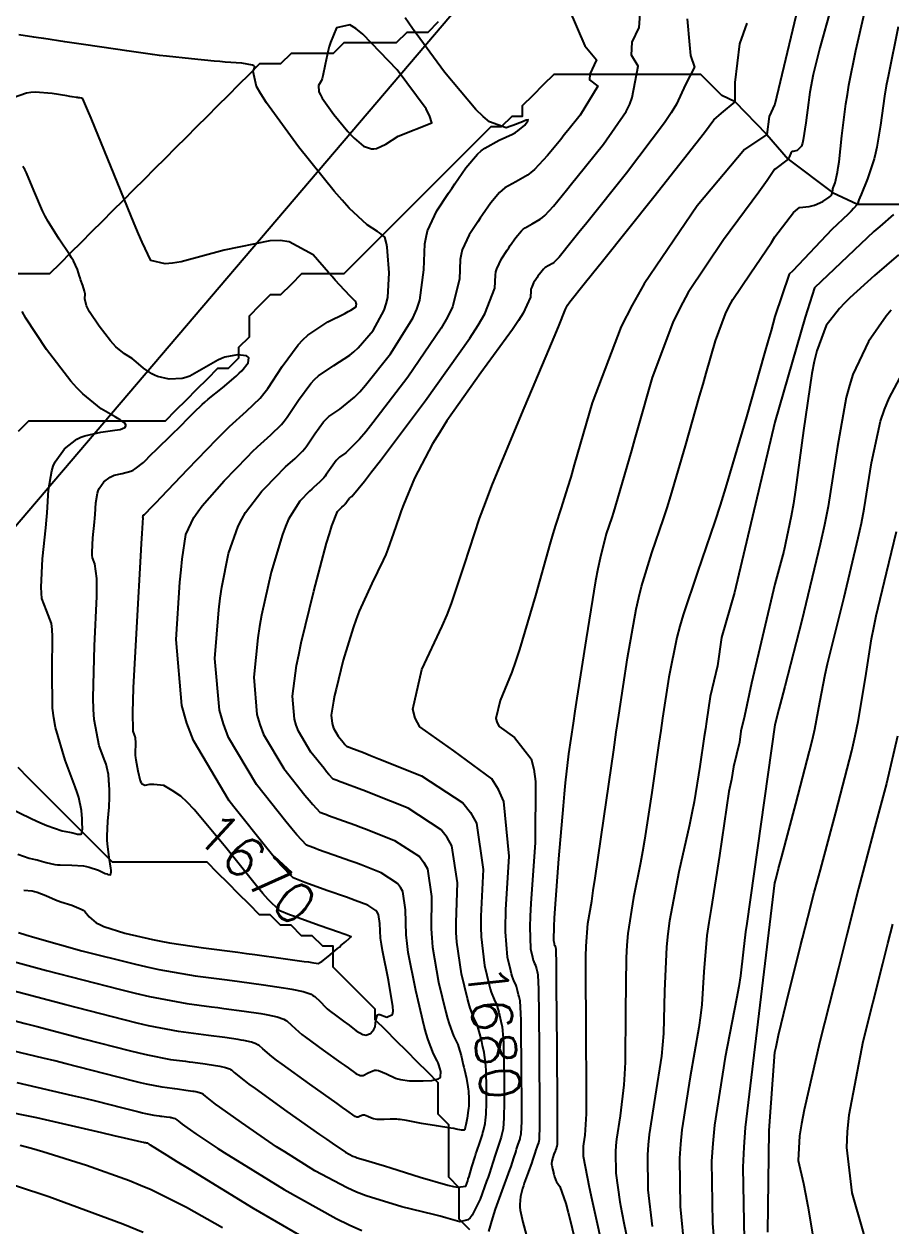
# Model space of a CAD drawing. Header units: metres. Extents: x 837475 to 838479, y 1189012 to 1191015.
# Drawn here: x 837928.5 to 838011, y 1190212.4 to 1190326.8 of the extents above; entities that cross this region are included whole.
import ezdxf

# ---------------------------------------------------------------- set-up
doc = ezdxf.new("R2010")
doc.units = ezdxf.units.M
doc.header["$LTSCALE"] = 0.3
for name, color, linetype in [('CORREDORVIA', 70, 'Continuous'), ('COTAS 10', 1, 'Continuous'), ('COTAS INT', 252, 'Continuous'), ('DRENAJE', 5, 'Continuous')]:
    doc.layers.add(name, color=color, linetype=linetype)
doc.styles.get("Standard").update_dxf_attribs({"font": 'simplex.shx'})

msp = doc.modelspace()

# ---------------------------------------------------------------- linework, layer by layer
at = {"layer": 'CORREDORVIA'}
msp.add_lwpolyline([(837910.67578, 1191000.96488), (838157.033, 1190996.193), (838237.174, 1190821.339), (838237.001, 1190602.875), (838240.0305, 1190437.1985), (838223.5365, 1190366.2715), (838212.196, 1190288.9195), (838227.642, 1189916.876), (838080.482, 1189451.8445), (837860.4834, 1189307.12351), (837593.19071, 1189234.39948), (837744.4868, 1189686.6093), (837750.277, 1189933.973), (837710.4905, 1190057.959), (837731.595, 1190134.414), (837885.383, 1190229.429), (837983.18356, 1190344.11971), (837817.55386, 1190502.18733), (837798.03286, 1190660.16958), (837963.57418, 1190795.98182)], close=True, dxfattribs=at)
at = {"layer": 'COTAS 10'}
for points in [[(837991.647, 1190327.332), (837991.876, 1190324.853), (837991.973, 1190323.837), (837992.36, 1190322.725), (837991.49, 1190321.08), (837990.624, 1190319.226), (837990.139, 1190318.401), (837989.499, 1190317.427), (837985.894, 1190312.655), (837982.1, 1190307.93), (837981.34, 1190306.985), (837980.707, 1190306.198), (837979.467, 1190304.666), (837979.063, 1190304.233), (837978.955, 1190304.139), (837978.849, 1190304.055), (837978.483, 1190303.843), (837978.149, 1190303.659), (837978.063, 1190303.593), (837977.981, 1190303.52), (837977.711, 1190303.201), (837977.455, 1190302.828), (837977.383, 1190302.72), (837977.309, 1190302.611), (837977.038, 1190302.204), (837976.824, 1190301.74), (837976.787, 1190301.595), (837976.759, 1190301.443), (837976.739, 1190300.835), (837976.043, 1190299.332), (837975.589, 1190298.616), (837975.021, 1190297.77), (837972.027, 1190293.63), (837968.788, 1190289.062), (837968.066, 1190287.946), (837967.419, 1190286.894), (837965.714, 1190283.63), (837964.67, 1190281.094), (837964.44, 1190280.5), (837964.236, 1190279.953), (837963.713, 1190278.37), (837963.177, 1190276.861), (837962.965, 1190276.36), (837962.726, 1190275.823), (837961.63, 1190273.588), (837960.438, 1190270.967), (837960.138, 1190270.188), (837959.851, 1190269.386), (837958.923, 1190266.295), (837958.235, 1190263.522), (837958.1, 1190262.92), (837957.988, 1190262.39), (837957.784, 1190261.077), (837957.856, 1190260.257), (837957.918, 1190260.038), (837957.999, 1190259.823), (837958.443, 1190259.076), (837958.909, 1190258.489), (837959.003, 1190258.375), (837959.081, 1190258.281), (837959.239, 1190258.117), (837959.339, 1190258.077), (837959.381, 1190258.061), (837959.43, 1190258.043), (837959.657, 1190257.964), (837960.851, 1190257.499), (837961.508, 1190257.238), (837962.308, 1190256.921), (837966.376, 1190255.299), (837970.314, 1190252.717), (837971.032, 1190251.795), (837971.587, 1190250.782), (837972.247, 1190246.376), (837972.025, 1190241.935), (837972.025, 1190241.608), (837972.025, 1190240.901), (837972.051, 1190239.951), (837972.366, 1190237.227), (837972.803, 1190235.409), (837972.905, 1190235.03), (837972.999, 1190234.706), (837973.272, 1190233.986), (837973.476, 1190233.58), (837973.526, 1190233.454), (837973.574, 1190233.322), (837973.723, 1190232.793), (837973.853, 1190232.234), (837973.923, 1190231.932), (837974.045, 1190231.402), (837974.147, 1190230.337), (837974.168, 1190229.85), (837974.186, 1190229.28), (837974.227, 1190226.526), (837974.227, 1190223.78), (837974.219, 1190223.214), (837974.208, 1190222.734), (837974.139, 1190221.702), (837974.022, 1190221.197), (837973.982, 1190221.049), (837973.937, 1190220.896), (837973.745, 1190220.314), (837973.524, 1190219.667), (837973.462, 1190219.473), (837973.399, 1190219.274), (837973.165, 1190218.502), (837972.832, 1190217.47), (837972.706, 1190217.106), (837972.566, 1190216.709), (837971.936, 1190214.995), (837971.2, 1190213.489), (837970.992, 1190213.224), (837970.782, 1190213.024), (837970.009, 1190212.848), (837968.688, 1190213.221), (837968.133, 1190213.366), (837967.495, 1190213.53), (837964.504, 1190214.275), (837961.088, 1190215.325), (837960.181, 1190215.681), (837959.291, 1190216.065), (837956.219, 1190217.69), (837953.345, 1190219.494), (837952.58, 1190219.993), (837951.828, 1190220.49), (837949.223, 1190222.281), (837947.168, 1190223.754), (837946.763, 1190224.051), (837946.428, 1190224.3), (837945.81, 1190224.8), (837945.63, 1190224.965), (837945.571, 1190225.002), (837945.509, 1190225.036), (837945.251, 1190225.13), (837944.877, 1190225.208), (837944.742, 1190225.231), (837944.593, 1190225.256), (837943.94, 1190225.352), (837943.142, 1190225.46), (837942.901, 1190225.492), (837942.651, 1190225.526), (837941.679, 1190225.653), (837940.203, 1190225.935), (837939.636, 1190226.065), (837939.001, 1190226.219), (837936.134, 1190226.961), (837932.555, 1190227.888), (837931.472, 1190228.158), (837930.347, 1190228.433), (837925.951, 1190229.473)], [(838011.74, 1190326.58), (838010.803, 1190322.011), (838010.605, 1190320.952), (838010.435, 1190319.983), (838010.042, 1190317.229), (838009.719, 1190315.124), (838009.593, 1190314.564), (838009.45, 1190314.014), (838008.801, 1190312.111), (838008.198, 1190310.62), (838008.084, 1190310.33), (838007.993, 1190310.094), (838007.858, 1190309.682), (838007.494, 1190309.274), (838007.259, 1190309.04), (838006.966, 1190308.753), (838005.421, 1190307.28), (838001.718, 1190303.366), (838001.356, 1190303.047), (838000, 1190298.991), (837999.636, 1190297.686), (837999.359, 1190296.707), (837999.022, 1190295.518), (837997.302, 1190289.471), (837995.299, 1190282.69), (837994.784, 1190281.038), (837994.285, 1190279.483), (837992.622, 1190274.68), (837991.262, 1190270.612), (837990.954, 1190269.52), (837990.675, 1190268.443), (837989.913, 1190264.68), (837989.319, 1190260.767), (837989.146, 1190259.596), (837988.968, 1190258.386), (837988.296, 1190253.702), (837987.601, 1190249.168), (837987.41, 1190248.054), (837987.219, 1190247), (837986.534, 1190243.702), (837986.002, 1190240.288), (837985.907, 1190239.16), (837985.836, 1190237.953), (837985.77, 1190232.938), (837985.744, 1190228.04), (837985.699, 1190226.907), (837985.637, 1190225.871), (837985.274, 1190222.938), (837984.923, 1190220.701), (837984.869, 1190220.104), (837984.833, 1190219.517), (837984.858, 1190217.478), (837985.236, 1190214.743), (837985.422, 1190213.717), (837985.645, 1190212.575), (837986.744, 1190207.478)], [(837928.525, 1190244.411), (837929.321, 1190244.337), (837929.547, 1190244.287), (837929.775, 1190244.225), (837930.623, 1190243.89), (837931.524, 1190243.495), (837931.787, 1190243.393), (837932.056, 1190243.295), (837933.075, 1190242.968), (837933.973, 1190242.614), (837934.165, 1190242.498), (837934.332, 1190242.375), (837934.735, 1190241.867), (837935.404, 1190241.291), (837935.74, 1190241.125), (837936.141, 1190240.957), (837938.135, 1190240.324), (837940.755, 1190239.714), (837941.551, 1190239.559), (837942.378, 1190239.41), (837945.62, 1190238.923), (837948.875, 1190238.497), (837949.71, 1190238.386), (837950.516, 1190238.278), (837953.19, 1190237.915), (837955.213, 1190237.633), (837955.61, 1190237.577), (837955.935, 1190237.53), (837956.519, 1190237.439), (837956.77, 1190237.545), (837956.886, 1190237.622), (837957.021, 1190237.721), (837957.677, 1190238.25), (837958.383, 1190238.851), (837958.55, 1190238.994), (837958.705, 1190239.128), (837959.162, 1190239.527), (837959.468, 1190239.8), (837959.528, 1190239.854), (837959.577, 1190239.898), (837959.662, 1190239.978), (837959.208, 1190240.154), (837958.916, 1190240.258), (837958.553, 1190240.386), (837956.641, 1190241.049), (837954.619, 1190241.76), (837954.186, 1190241.918), (837953.807, 1190242.059), (837952.899, 1190242.429), (837951.775, 1190243.512), (837951.261, 1190244.103), (837950.658, 1190244.82), (837947.75, 1190248.461), (837944.727, 1190252.082), (837944.052, 1190252.787), (837943.448, 1190253.362), (837942.627, 1190253.878), (837941.853, 1190254.364), (837940.885, 1190254.461), (837940.677, 1190254.467), (837940.494, 1190254.463), (837940.049, 1190254.373), (837939.779, 1190254.49), (837939.708, 1190254.618), (837939.637, 1190254.786), (837939.393, 1190255.739), (837939.21, 1190256.792), (837939.178, 1190257.024), (837939.154, 1190257.231), (837939.136, 1190257.763), (837939.163, 1190258.092), (837939.167, 1190258.172), (837939.171, 1190258.246), (837939.171, 1190258.471), (837939.164, 1190258.647), (837939.162, 1190258.691), (837939.16, 1190258.732), (837939.153, 1190258.863), (837939.115, 1190259.039), (837939.093, 1190259.108), (837939.067, 1190259.186), (837938.929, 1190259.543), (837938.882, 1190261.394), (837938.912, 1190262.414), (837938.961, 1190263.654), (837939.294, 1190269.965), (837939.657, 1190276.196), (837939.726, 1190277.386), (837939.781, 1190278.343), (837939.862, 1190279.868), (837939.856, 1190279.884), (837939.855, 1190279.892), (837939.855, 1190279.9), (837939.857, 1190279.94), (837939.861, 1190279.983), (837939.863, 1190280.005), (837939.865, 1190280.037), (837939.87, 1190280.064), (837939.874, 1190280.076), (837939.888, 1190280.095), (837939.905, 1190280.108), (837939.911, 1190280.111), (837939.916, 1190280.113), (837939.939, 1190280.118), (837939.962, 1190280.125), (837939.968, 1190280.128), (837939.975, 1190280.131), (837939.997, 1190280.149), (837940.022, 1190280.173), (837940.029, 1190280.181), (837940.038, 1190280.189), (837940.071, 1190280.222), (837940.713, 1190280.897), (837941.105, 1190281.31), (837941.591, 1190281.822), (837944.116, 1190284.485), (837946.881, 1190287.338), (837947.517, 1190287.968), (837948.097, 1190288.53), (837949.722, 1190289.981), (837951.007, 1190291.242), (837951.372, 1190291.683), (837951.741, 1190292.164), (837953.108, 1190294.232), (837954.62, 1190296.3), (837955.081, 1190296.781), (837955.56, 1190297.222), (837957.443, 1190298.481), (837959.068, 1190299.302), (837959.384, 1190299.468), (837959.642, 1190299.605), (837960.091, 1190299.878), (837960.147, 1190299.98), (837960.157, 1190300.011), (837960.165, 1190300.043), (837960.172, 1190300.165), (837960.147, 1190300.289), (837960.134, 1190300.322), (837960.119, 1190300.353), (837960.042, 1190300.46), (837959.832, 1190300.682), (837959.732, 1190300.786), (837959.614, 1190300.909), (837959.037, 1190301.506), (837958.158, 1190302.46), (837957.85, 1190302.808), (837957.513, 1190303.193), (837956.064, 1190304.882), (837953.772, 1190306.122), (837952.905, 1190306.224), (837951.936, 1190306.22), (837947.599, 1190305.331), (837943.489, 1190304.221), (837942.663, 1190304.077), (837941.973, 1190304.005), (837940.611, 1190304.334), (837939.782, 1190306.07), (837939.428, 1190306.885), (837939.021, 1190307.843), (837937.103, 1190312.511), (837935.268, 1190317.031), (837934.913, 1190317.896), (837934.624, 1190318.595), (837934.134, 1190319.724), (837934.057, 1190319.76), (837934.028, 1190319.769), (837933.996, 1190319.778), (837933.852, 1190319.805), (837933.703, 1190319.827), (837933.668, 1190319.833), (837933.635, 1190319.837), (837933.535, 1190319.852), (837933.128, 1190319.918), (837932.901, 1190319.955), (837932.624, 1190320.001), (837931.211, 1190320.233), (837929.588, 1190320.344), (837929.178, 1190320.314), (837928.786, 1190320.256), (837927.513, 1190319.826)], [(837999.317, 1190211.863), (837999.459, 1190221.528), (838000, 1190228.989), (838000.112, 1190229.504), (838000.357, 1190230.596), (838001.33, 1190234.669), (838002.238, 1190238.301), (838002.443, 1190239.115), (838002.627, 1190239.846), (838003.122, 1190241.792), (838003.755, 1190244.179), (838004.026, 1190245.187), (838004.339, 1190246.347), (838005.816, 1190251.792), (838007.311, 1190257.668), (838007.636, 1190259.1), (838007.922, 1190260.447), (838008.631, 1190264.606), (838009.212, 1190268.335), (838009.418, 1190269.41), (838009.642, 1190270.503), (838010.613, 1190274.606), (838011.561, 1190278.55)]]:
    msp.add_lwpolyline(points, dxfattribs=at)
at = {"layer": 'COTAS INT'}
for points in [[(838006.366, 1190332.05), (838004.871, 1190326.728), (838004.556, 1190325.575), (838004.283, 1190324.56), (838003.657, 1190322.05), (838003.339, 1190320.365), (838003.261, 1190319.87), (838003.187, 1190319.363), (838002.957, 1190317.431), (838002.705, 1190315.803), (838002.618, 1190315.488), (838002.522, 1190315.231), (838002.113, 1190314.794), (838001.744, 1190314.722), (838001.673, 1190314.696), (838001.617, 1190314.667), (838001.527, 1190314.541), (838001.363, 1190314.156), (838001.26, 1190313.965), (837999.954, 1190313.002)], [(838002.696, 1190330.54), (838000, 1190319.227), (837999.466, 1190318.033), (837999.225, 1190316.34), (837997.098, 1190314.889), (837992.604, 1190309.545), (837987.546, 1190302.123), (837986.406, 1190300.086), (837985.378, 1190298.058), (837982.604, 1190290.8), (837980.912, 1190284.883), (837980.566, 1190283.7), (837980.273, 1190282.715), (837979.659, 1190280.8), (837979.122, 1190279.138), (837978.878, 1190278.311), (837978.592, 1190277.326), (837977.215, 1190272.444), (837975.696, 1190267.311), (837975.321, 1190266.167), (837974.966, 1190265.143), (837973.848, 1190262.444), (837973.458, 1190260.743), (837973.562, 1190260.347), (837973.759, 1190259.983), (837975.234, 1190258.942), (837976.794, 1190256.904), (837977.044, 1190255.912), (837977.215, 1190254.736), (837977.176, 1190248.942), (837976.771, 1190243.128), (837976.711, 1190241.939), (837976.675, 1190240.932), (837976.735, 1190238.814), (837976.921, 1190238.036), (837976.965, 1190237.874), (837977.005, 1190237.735), (837977.122, 1190237.428), (837977.209, 1190237.254), (837977.231, 1190237.2), (837977.251, 1190237.143), (837977.315, 1190236.917), (837977.37, 1190236.678), (837977.385, 1190236.613), (837977.4, 1190236.549), (837977.453, 1190236.322), (837977.502, 1190234.987), (837977.515, 1190234.224), (837977.527, 1190233.29), (837977.569, 1190228.498), (837977.594, 1190223.711), (837977.595, 1190222.78), (837977.594, 1190222.021), (837977.571, 1190220.705), (837977.523, 1190220.496), (837977.506, 1190220.435), (837977.488, 1190220.371), (837977.408, 1190220.13), (837977.317, 1190219.862), (837977.291, 1190219.782), (837977.265, 1190219.699), (837977.168, 1190219.379), (837977.008, 1190218.892), (837976.941, 1190218.704), (837976.866, 1190218.492), (837976.513, 1190217.537), (837976.148, 1190216.516), (837976.064, 1190216.264), (837975.988, 1190216.024), (837975.776, 1190215.268), (837975.714, 1190214.481), (837975.732, 1190214.222), (837975.766, 1190213.945), (837976.014, 1190212.797), (837976.319, 1190211.636)], [(837980.437, 1190328.227), (837981.924, 1190324.767), (837983.036, 1190323.44), (837982.395, 1190322.071), (837982.352, 1190321.515), (837983.164, 1190320.916), (837981.479, 1190318.157), (837980.297, 1190316.693), (837979.961, 1190316.28), (837979.621, 1190315.864), (837978.364, 1190314.337), (837977.12, 1190313.007), (837976.789, 1190312.716), (837976.464, 1190312.459), (837975.338, 1190311.808), (837974.312, 1190311.243), (837974.05, 1190311.039), (837973.797, 1190310.815), (837972.966, 1190309.835), (837972.181, 1190308.688), (837971.958, 1190308.358), (837971.732, 1190308.024), (837970.899, 1190306.772), (837970.241, 1190305.345), (837970.127, 1190304.9), (837970.043, 1190304.433), (837969.982, 1190302.565), (837969.309, 1190299.91), (837968.839, 1190298.946), (837968.245, 1190297.883), (837965.075, 1190293.219), (837961.751, 1190288.884), (837961.06, 1190288.029), (837960.47, 1190287.323), (837959.167, 1190286.022), (837958.553, 1190285.612), (837958.397, 1190285.468), (837958.247, 1190285.311), (837957.754, 1190284.637), (837957.309, 1190283.963), (837957.189, 1190283.807), (837957.07, 1190283.663), (837956.651, 1190283.252), (837956.115, 1190282.773), (837955.922, 1190282.586), (837955.71, 1190282.375), (837954.783, 1190281.418), (837953.724, 1190279.707), (837953.428, 1190279.021), (837953.131, 1190278.244), (837952.052, 1190274.668), (837951.137, 1190270.594), (837950.945, 1190269.502), (837950.779, 1190268.425), (837950.399, 1190264.668), (837950.71, 1190261.114), (837950.98, 1190260.166), (837951.329, 1190259.234), (837953.255, 1190255.998), (837955.271, 1190253.454), (837955.678, 1190252.958), (837956.019, 1190252.553), (837956.703, 1190251.842), (837957.136, 1190251.666), (837957.319, 1190251.598), (837957.529, 1190251.522), (837958.515, 1190251.176), (837960.034, 1190250.62), (837960.581, 1190250.412), (837961.183, 1190250.179), (837963.81, 1190249.142), (837966.164, 1190247.599), (837966.592, 1190247.048), (837966.924, 1190246.443), (837967.319, 1190243.81), (837967.279, 1190240.742), (837967.338, 1190239.863), (837967.427, 1190238.97), (837967.998, 1190235.64), (837968.684, 1190232.781), (837968.845, 1190232.186), (837968.993, 1190231.677), (837969.423, 1190230.545), (837969.742, 1190229.907), (837969.821, 1190229.708), (837969.896, 1190229.5), (837970.131, 1190228.669), (837970.335, 1190227.79), (837970.39, 1190227.552), (837970.445, 1190227.316), (837970.638, 1190226.482), (837970.791, 1190225.687), (837970.821, 1190225.476), (837970.845, 1190225.269), (837970.886, 1190224.553), (837970.861, 1190223.848), (837970.844, 1190223.648), (837970.822, 1190223.446), (837970.706, 1190222.699), (837970.583, 1190222.07), (837970.557, 1190221.943), (837970.534, 1190221.836), (837970.481, 1190221.618), (837970.414, 1190221.56), (837970.383, 1190221.554), (837970.346, 1190221.552), (837970.166, 1190221.578), (837969.671, 1190221.671), (837969.436, 1190221.711), (837969.158, 1190221.757), (837967.799, 1190221.974), (837966.365, 1190222.206), (837966.04, 1190222.262), (837965.746, 1190222.315), (837964.944, 1190222.474), (837964.341, 1190222.579), (837964.173, 1190222.596), (837964.005, 1190222.609), (837963.393, 1190222.615), (837962.828, 1190222.596), (837962.69, 1190222.593), (837962.56, 1190222.591), (837962.155, 1190222.592), (837961.803, 1190222.637), (837961.706, 1190222.663), (837961.609, 1190222.695), (837961.259, 1190222.86), (837960.937, 1190222.991), (837960.857, 1190223.002), (837960.781, 1190223.002), (837960.54, 1190222.91), (837960.332, 1190222.805), (837960.278, 1190222.797), (837960.225, 1190222.797), (837960.042, 1190222.875), (837959.276, 1190223.429), (837958.854, 1190223.73), (837958.342, 1190224.095), (837955.735, 1190225.947), (837953.104, 1190227.843), (837952.575, 1190228.236), (837952.134, 1190228.572), (837951.266, 1190229.308), (837950.917, 1190229.627), (837950.803, 1190229.699), (837950.681, 1190229.765), (837950.181, 1190229.947), (837949.457, 1190230.097), (837949.195, 1190230.143), (837948.906, 1190230.19), (837947.64, 1190230.377), (837946.091, 1190230.587), (837945.624, 1190230.65), (837945.141, 1190230.714), (837943.255, 1190230.961), (837940.394, 1190231.507), (837939.294, 1190231.76), (837938.062, 1190232.058), (837932.503, 1190233.498), (837927.005, 1190234.963)], [(837924.23, 1190238.5), (837930.688, 1190236.766), (837937.593, 1190234.977), (837939.124, 1190234.608), (837940.489, 1190234.294), (837944.043, 1190233.615), (837946.385, 1190233.308), (837946.986, 1190233.228), (837947.566, 1190233.151), (837949.49, 1190232.89), (837951.063, 1190232.658), (837951.421, 1190232.599), (837951.747, 1190232.542), (837952.646, 1190232.356), (837953.267, 1190232.13), (837953.418, 1190232.048), (837953.56, 1190231.958), (837953.994, 1190231.561), (837954.685, 1190230.922), (837954.989, 1190230.678), (837955.341, 1190230.405), (837957.017, 1190229.179), (837958.704, 1190227.977), (837959.062, 1190227.72), (837959.373, 1190227.494), (837960.102, 1190226.953), (837960.543, 1190226.765), (837960.672, 1190226.764), (837960.804, 1190226.784), (837961.305, 1190227.038), (837961.888, 1190227.261), (837962.072, 1190227.261), (837962.266, 1190227.234), (837963.045, 1190226.917), (837963.89, 1190226.519), (837964.125, 1190226.441), (837964.36, 1190226.378), (837965.212, 1190226.267), (837966.06, 1190226.26), (837966.293, 1190226.261), (837966.524, 1190226.264), (837967.351, 1190226.288), (837967.982, 1190226.44), (837968.09, 1190226.524), (837968.168, 1190226.626), (837968.21, 1190227.144), (837968.011, 1190227.788), (837967.938, 1190227.969), (837967.857, 1190228.152), (837967.498, 1190228.824), (837966.99, 1190230.162), (837966.815, 1190230.764), (837966.625, 1190231.468), (837965.814, 1190234.847), (837965.114, 1190238.48), (837964.994, 1190239.344), (837964.906, 1190240.145), (837964.854, 1190242.527), (837964.593, 1190244.274), (837964.373, 1190244.675), (837964.088, 1190245.041), (837962.527, 1190246.064), (837960.62, 1190246.809), (837960.118, 1190246.998), (837959.626, 1190247.181), (837957.943, 1190247.782), (837956.579, 1190248.261), (837956.288, 1190248.367), (837956.035, 1190248.461), (837955.435, 1190248.704), (837954.488, 1190249.688), (837954.016, 1190250.25), (837953.453, 1190250.936), (837950.661, 1190254.459), (837947.994, 1190258.94), (837947.51, 1190260.231), (837947.137, 1190261.543), (837946.706, 1190266.463), (837947.079, 1190271.076), (837947.212, 1190272.195), (837947.358, 1190273.245), (837947.994, 1190276.463), (837948.922, 1190279.058), (837949.252, 1190279.715), (837949.614, 1190280.345), (837951.185, 1190282.396), (837952.751, 1190284.013), (837953.11, 1190284.369), (837953.436, 1190284.685), (837954.341, 1190285.495), (837955.049, 1190286.189), (837955.25, 1190286.432), (837955.453, 1190286.697), (837956.205, 1190287.836), (837957.038, 1190288.974), (837957.292, 1190289.239), (837957.556, 1190289.482), (837958.592, 1190290.175), (837960.002, 1190291.316), (837960.502, 1190291.842), (837961.048, 1190292.458), (837963.414, 1190295.438), (837965.529, 1190298.837), (837965.918, 1190299.717), (837966.221, 1190300.571), (837966.603, 1190303.431), (837966.684, 1190305.928), (837966.798, 1190306.552), (837966.95, 1190307.148), (837967.829, 1190309.056), (837968.944, 1190310.73), (837969.245, 1190311.177), (837969.543, 1190311.618), (837970.593, 1190313.152), (837971.705, 1190314.463), (837972.043, 1190314.762), (837972.393, 1190315.035), (837973.765, 1190315.791), (837975.023, 1190316.36), (837975.301, 1190316.515), (837975.548, 1190316.669), (837976.19, 1190317.213), (837976.482, 1190317.612), (837976.509, 1190317.673), (837976.513, 1190317.713), (837976.331, 1190317.683), (837975.836, 1190317.471), (837975.642, 1190317.397), (837975.424, 1190317.317), (837974.429, 1190316.97), (837972.827, 1190317.545), (837972.225, 1190318.046), (837971.554, 1190318.695), (837968.56, 1190322.272), (837965.515, 1190326.426), (837964.812, 1190327.439)], [(837927.553, 1190231.991), (837928.641, 1190231.717), (837929.78, 1190231.426), (837934.318, 1190230.229), (837938.531, 1190229.138), (837939.465, 1190228.913), (837940.298, 1190228.721), (837942.467, 1190228.307), (837943.896, 1190228.12), (837944.262, 1190228.071), (837944.616, 1190228.024), (837945.79, 1190227.864), (837946.75, 1190227.723), (837946.969, 1190227.687), (837947.167, 1190227.652), (837947.716, 1190227.539), (837948.095, 1190227.401), (837948.187, 1190227.351), (837948.273, 1190227.296), (837948.538, 1190227.054), (837949.446, 1190226.319), (837949.938, 1190225.953), (837950.534, 1190225.516), (837953.553, 1190223.351), (837956.661, 1190221.16), (837957.312, 1190220.706), (837957.872, 1190220.319), (837959.139, 1190219.474), (837959.838, 1190219.104), (837960.041, 1190219.016), (837960.248, 1190218.935), (837961.026, 1190218.696), (837962.313, 1190218.331), (837962.84, 1190218.17), (837963.441, 1190217.984), (837966.23, 1190217.097), (837968.889, 1190216.323), (837969.409, 1190216.208), (837969.835, 1190216.136), (837970.59, 1190216.236), (837970.765, 1190216.748), (837970.824, 1190216.936), (837970.889, 1190217.144), (837971.164, 1190218.063), (837971.466, 1190219.061), (837971.547, 1190219.319), (837971.628, 1190219.569), (837971.913, 1190220.406), (837972.162, 1190221.159), (837972.219, 1190221.356), (837972.272, 1190221.548), (837972.422, 1190222.201), (837972.457, 1190222.532), (837972.515, 1190223.09), (837972.531, 1190223.431), (837972.544, 1190223.814), (837972.557, 1190225.539), (837972.515, 1190227.274), (837972.494, 1190227.663), (837972.469, 1190228.012), (837972.341, 1190228.942), (837972.184, 1190229.624), (837972.139, 1190229.817), (837972.094, 1190230.012), (837971.927, 1190230.731), (837971.735, 1190231.411), (837971.674, 1190231.581), (837971.609, 1190231.744), (837971.347, 1190232.266), (837970.996, 1190233.191), (837970.875, 1190233.608), (837970.743, 1190234.095), (837970.182, 1190236.434), (837969.739, 1190239.461), (837969.681, 1190240.382), (837969.653, 1190241.334), (837969.652, 1190241.338), (837969.783, 1190245.093), (837969.256, 1190248.613), (837968.812, 1190249.421), (837968.239, 1190250.158), (837965.093, 1190252.22), (837961.745, 1190253.55), (837961.045, 1190253.825), (837960.443, 1190254.06), (837959.086, 1190254.57), (837958.479, 1190254.783), (837958.35, 1190254.83), (837958.238, 1190254.872), (837957.971, 1190254.98), (837957.55, 1190255.417), (837957.34, 1190255.667), (837957.09, 1190255.972), (837955.849, 1190257.537), (837954.664, 1190259.529), (837954.449, 1190260.102), (837954.283, 1190260.686), (837954.091, 1190262.873), (837954.479, 1190265.775), (837954.678, 1190266.809), (837954.916, 1190267.943), (837956.109, 1190272.873), (837957.341, 1190277.429), (837957.604, 1190278.328), (837957.834, 1190279.07), (837958.381, 1190280.44), (837958.669, 1190280.737), (837958.734, 1190280.802), (837958.794, 1190280.86), (837958.961, 1190281.009), (837959.091, 1190281.137), (837959.127, 1190281.181), (837959.165, 1190281.23), (837959.303, 1190281.439), (837959.456, 1190281.648), (837959.503, 1190281.697), (837959.551, 1190281.742), (837959.741, 1190281.869), (837960.937, 1190283.33), (837961.619, 1190284.216), (837962.454, 1190285.31), (837966.736, 1190290.999), (837970.961, 1190296.929), (837971.76, 1190298.175), (837972.398, 1190299.249), (837973.361, 1190301.7), (837973.401, 1190302.938), (837973.457, 1190303.247), (837973.533, 1190303.542), (837973.968, 1190304.488), (837974.521, 1190305.317), (837974.67, 1190305.539), (837974.818, 1190305.758), (837975.338, 1190306.518), (837975.889, 1190307.168), (837976.057, 1190307.316), (837976.23, 1190307.451), (837976.91, 1190307.826), (837977.656, 1190308.257), (837977.872, 1190308.427), (837978.091, 1190308.62), (837978.916, 1190309.501), (837980.164, 1190311.031), (837980.651, 1190311.633), (837981.198, 1190312.311), (837983.687, 1190315.406), (837985.843, 1190318.524), (837986.182, 1190319.217), (837986.408, 1190319.837), (837986.994, 1190322.821), (837986.365, 1190323.886), (837986.415, 1190325.109), (837987.099, 1190326.521), (837987.174, 1190327.822)], [(837983.924, 1190209.069), (837982.615, 1190214.924), (837982.36, 1190216.104), (837982.152, 1190217.092), (837981.793, 1190219.069), (837981.784, 1190219.822), (837981.797, 1190220.038), (837981.817, 1190220.259), (837981.947, 1190221.084), (837982.066, 1190223.134), (837982.08, 1190224.127), (837982.085, 1190225.303), (837982.034, 1190231.084), (837981.995, 1190236.89), (837982.007, 1190238.082), (837982.029, 1190239.093), (837982.192, 1190241.242), (837982.566, 1190243.368), (837982.721, 1190244.363), (837982.899, 1190245.536), (837983.724, 1190251.242), (837984.659, 1190257.756), (837984.906, 1190259.438), (837985.147, 1190261.066), (837985.973, 1190266.508), (837986.809, 1190271.143), (837987.056, 1190272.262), (837987.31, 1190273.311), (837988.285, 1190276.508), (837989.397, 1190279.735), (837989.738, 1190280.802), (837990.093, 1190281.945), (837991.495, 1190286.702), (837992.84, 1190291.428), (837993.16, 1190292.553), (837993.456, 1190293.597), (837994.337, 1190296.702), (837995.287, 1190299.247), (837995.628, 1190299.938), (837996.003, 1190300.624), (837997.635, 1190303.052), (837999.671, 1190306.039), (838000, 1190306.583), (838001.769, 1190308.887), (838002.347, 1190309.394), (838003.279, 1190309.47), (838003.524, 1190309.524), (838003.762, 1190309.592), (838004.573, 1190309.96), (838005.183, 1190310.368), (838005.296, 1190310.462), (838005.384, 1190310.548), (838005.497, 1190310.792), (838005.504, 1190311.052), (838005.524, 1190311.148), (838005.553, 1190311.255), (838005.723, 1190311.73), (838005.96, 1190312.748), (838006.031, 1190313.198), (838006.105, 1190313.72), (838006.387, 1190316.212), (838006.769, 1190319.259), (838006.905, 1190320.132), (838007.054, 1190321.016), (838007.698, 1190324.315), (838008.533, 1190327.904)], [(837964.142, 1190316.174), (837967.359, 1190317.443), (837967.171, 1190318.036), (837966.81, 1190318.762), (837964.053, 1190322.482), (837960.797, 1190325.884), (837960.12, 1190326.409), (837959.541, 1190326.753), (837958.265, 1190326.486), (837957.713, 1190325.071), (837957.591, 1190324.69), (837957.483, 1190324.314), (837957.202, 1190322.995), (837956.987, 1190321.903), (837956.92, 1190321.669), (837956.849, 1190321.466), (837956.567, 1190320.979), (837956.608, 1190320.378), (837956.74, 1190320.103), (837956.925, 1190319.779), (837958.033, 1190318.216), (837959.345, 1190316.618), (837959.66, 1190316.272), (837959.953, 1190315.969), (837960.833, 1190315.223), (837961.61, 1190314.962), (837961.838, 1190314.965), (837962.072, 1190315), (837962.961, 1190315.397), (837964.142, 1190316.174)], [(837972.791, 1190211.924), (837973.152, 1190213.215), (837973.282, 1190213.623), (837973.425, 1190214.054), (837974.048, 1190215.796), (837974.651, 1190217.427), (837974.78, 1190217.788), (837974.893, 1190218.109), (837975.167, 1190218.94), (837975.332, 1190219.486), (837975.376, 1190219.628), (837975.421, 1190219.764), (837975.577, 1190220.222), (837975.712, 1190220.634), (837975.744, 1190220.742), (837975.773, 1190220.847), (837975.855, 1190221.204), (837975.901, 1190222.377), (837975.907, 1190222.931), (837975.907, 1190222.997), (837975.91, 1190223.745), (837975.898, 1190227.512), (837975.857, 1190231.285), (837975.841, 1190232.037), (837975.824, 1190232.662), (837975.749, 1190233.862), (837975.661, 1190234.241), (837975.637, 1190234.348), (837975.612, 1190234.456), (837975.519, 1190234.855), (837975.412, 1190235.232), (837975.378, 1190235.327), (837975.343, 1190235.417), (837975.197, 1190235.707), (837975.002, 1190236.221), (837974.935, 1190236.452), (837974.862, 1190236.722), (837974.551, 1190238.02), (837974.363, 1190240.442), (837974.368, 1190241.42), (837974.381, 1190241.881), (837974.398, 1190242.532), (837974.711, 1190247.659), (837974.194, 1190252.841), (837973.701, 1190253.988), (837973.055, 1190255.01), (837969.457, 1190257.659), (837966.194, 1190259.962), (837965.759, 1190260.767), (837965.529, 1190261.643), (837966.39, 1190265.407), (837968.347, 1190269.517), (837968.806, 1190270.611), (837969.23, 1190271.686), (837970.464, 1190275.407), (837971.902, 1190279.786), (837972.455, 1190281.274), (837973.075, 1190282.882), (837975.871, 1190289.689), (837978.485, 1190295.839), (837978.99, 1190297.033), (837979.4, 1190298.007), (837980.088, 1190299.689), (837980.19, 1190299.945), (837980.23, 1190300.02), (837980.275, 1190300.097), (837980.479, 1190300.391), (837981.852, 1190302.111), (837982.634, 1190303.087), (837983.59, 1190304.279), (837988.493, 1190310.391), (837993.299, 1190316.51), (837994.194, 1190317.708), (837994.922, 1190318.371), (837996.227, 1190319.436), (837996.227, 1190321.274), (837996.68, 1190324.955), (837997.358, 1190326.915)], [(837928.023, 1190240.37), (837928.72, 1190240.148), (837929.578, 1190239.889), (837934.026, 1190238.649), (837939.031, 1190237.384), (837940.241, 1190237.109), (837941.374, 1190236.868), (837944.832, 1190236.269), (837947.63, 1190235.902), (837948.348, 1190235.807), (837949.041, 1190235.714), (837951.34, 1190235.402), (837953.219, 1190235.125), (837953.648, 1190235.055), (837954.037, 1190234.987), (837955.111, 1190234.765), (837955.854, 1190234.494), (837956.034, 1190234.396), (837956.203, 1190234.288), (837956.722, 1190233.815), (837957.236, 1190233.272), (837957.402, 1190233.121), (837957.578, 1190232.968), (837958.3, 1190232.412), (837959.066, 1190231.86), (837959.269, 1190231.709), (837959.469, 1190231.56), (837960.162, 1190231.03), (837960.778, 1190230.67), (837960.93, 1190230.627), (837961.074, 1190230.609), (837961.525, 1190230.751), (837961.843, 1190231.134), (837961.902, 1190231.269), (837961.949, 1190231.416), (837962.016, 1190232.049), (837962.171, 1190232.527), (837962.273, 1190232.576), (837962.401, 1190232.588), (837963.078, 1190232.333), (837963.615, 1190232.574), (837963.655, 1190232.899), (837963.647, 1190233.337), (837963.225, 1190235.853), (837962.652, 1190238.656), (837962.55, 1190239.274), (837962.471, 1190239.825), (837962.39, 1190241.244), (837962.262, 1190242.104), (837962.153, 1190242.302), (837962.013, 1190242.482), (837961.244, 1190242.986), (837960.058, 1190243.438), (837959.654, 1190243.585), (837959.218, 1190243.742), (837957.372, 1190244.388), (837957.117, 1190244.478), (837955.628, 1190245), (837955.257, 1190245.135), (837954.933, 1190245.256), (837954.167, 1190245.566), (837952.957, 1190246.824), (837952.354, 1190247.541), (837951.634, 1190248.419), (837948.521, 1190252.347), (837948.066, 1190252.92), (837944.66, 1190258.645), (837944.041, 1190260.295), (837943.564, 1190261.971), (837943.013, 1190268.259), (837943.378, 1190273.727), (837943.479, 1190274.888), (837943.579, 1190275.895), (837943.936, 1190278.259), (837944.712, 1190279.873), (837945.075, 1190280.408), (837945.504, 1190280.982), (837947.587, 1190283.374), (837949.793, 1190285.651), (837950.298, 1190286.152), (837950.757, 1190286.597), (837952.032, 1190287.738), (837953.028, 1190288.716), (837953.311, 1190289.058), (837953.597, 1190289.43), (837954.657, 1190291.034), (837955.829, 1190292.637), (837956.187, 1190293.01), (837956.558, 1190293.352), (837958.018, 1190294.328), (837959.535, 1190295.309), (837959.943, 1190295.655), (837960.345, 1190296.032), (837961.752, 1190297.658), (837962.824, 1190299.62), (837963.015, 1190300.208), (837963.16, 1190300.815), (837963.298, 1190303.173), (837963.137, 1190305.204), (837963.092, 1190305.607), (837963.048, 1190305.939), (837962.891, 1190306.563), (837962.536, 1190306.845), (837962.367, 1190306.964), (837962.167, 1190307.1), (837961.192, 1190307.734), (837959.477, 1190309.329), (837958.812, 1190310.07), (837958.063, 1190310.941), (837954.671, 1190315.167), (837951.616, 1190319.35), (837951.08, 1190320.194), (837950.678, 1190320.901), (837950.348, 1190322.316), (837950.513, 1190322.757), (837950.424, 1190322.849), (837950.276, 1190322.928), (837949.254, 1190323.105), (837947.667, 1190323.225), (837947.162, 1190323.267), (837946.63, 1190323.314), (837944.472, 1190323.517), (837942.107, 1190323.773), (837941.444, 1190323.854), (837940.777, 1190323.938), (837938.337, 1190324.279), (837935.929, 1190324.637), (837935.282, 1190324.733), (837934.644, 1190324.827), (837932.41, 1190325.156), (837930.415, 1190325.452), (837929.927, 1190325.527), (837929.467, 1190325.597), (837928.04, 1190325.825)], [(837927.945, 1190247.841), (837929.028, 1190247.454), (837929.613, 1190247.334), (837929.786, 1190247.292), (837929.964, 1190247.245), (837930.647, 1190247.043), (837931.455, 1190246.863), (837931.712, 1190246.829), (837931.983, 1190246.803), (837933.084, 1190246.771), (837934.199, 1190246.708), (837934.479, 1190246.664), (837934.746, 1190246.608), (837935.61, 1190246.306), (837936.266, 1190246.008), (837936.403, 1190245.954), (837936.521, 1190245.912), (837936.783, 1190245.865), (837936.845, 1190246.137), (837936.835, 1190246.297), (837936.815, 1190246.494), (837936.646, 1190247.509), (837936.479, 1190248.805), (837936.459, 1190249.179), (837936.451, 1190249.558), (837936.518, 1190250.983), (837936.626, 1190252.312), (837936.644, 1190252.632), (837936.657, 1190252.931), (837936.66, 1190253.837), (837936.629, 1190254.547), (837936.621, 1190254.723), (837936.613, 1190254.89), (837936.587, 1190255.419), (837936.434, 1190256.125), (837936.346, 1190256.404), (837936.238, 1190256.719), (837935.685, 1190258.158), (837935.203, 1190260.635), (837935.14, 1190261.604), (837935.108, 1190262.697), (837935.247, 1190267.665), (837935.457, 1190272.369), (837935.469, 1190273.295), (837935.462, 1190274.058), (837935.271, 1190275.451), (837935.048, 1190276.031), (837935.02, 1190276.281), (837935.007, 1190276.57), (837935.083, 1190277.935), (837935.231, 1190279.431), (837935.264, 1190279.803), (837935.294, 1190280.156), (837935.37, 1190281.278), (837935.52, 1190282.19), (837935.596, 1190282.412), (837935.687, 1190282.619), (837936.139, 1190283.256), (837936.742, 1190283.714), (837936.928, 1190283.808), (837937.121, 1190283.888), (837937.89, 1190284.063), (837938.697, 1190284.275), (837938.915, 1190284.379), (837939.131, 1190284.504), (837939.893, 1190285.118), (837940.738, 1190285.954), (837941.007, 1190286.217), (837941.29, 1190286.495), (837942.438, 1190287.617), (837943.549, 1190288.707), (837944.047, 1190289.205), (837944.737, 1190289.913), (837945.484, 1190290.623), (837945.759, 1190290.864), (837946.064, 1190291.124), (837947.412, 1190292.224), (837948.725, 1190293.332), (837949.007, 1190293.597), (837949.255, 1190293.844), (837949.857, 1190294.586), (837949.931, 1190295.082), (837949.846, 1190295.174), (837949.715, 1190295.246), (837948.861, 1190295.342), (837947.665, 1190295.129), (837947.32, 1190295.006), (837946.968, 1190294.855), (837945.644, 1190294.079), (837944.308, 1190293.339), (837943.948, 1190293.211), (837943.593, 1190293.117), (837942.349, 1190293.055), (837941.236, 1190293.309), (837940.964, 1190293.413), (837940.708, 1190293.533), (837939.915, 1190294.09), (837939.215, 1190294.699), (837939.019, 1190294.852), (837938.821, 1190294.997), (837938.094, 1190295.466), (837937.277, 1190296.124), (837937.022, 1190296.389), (837936.754, 1190296.69), (837935.681, 1190298.076), (837934.768, 1190299.462), (837934.602, 1190299.764), (837934.472, 1190300.03), (837934.315, 1190300.693), (837934.341, 1190301.149), (837934.327, 1190301.283), (837934.303, 1190301.422), (837934.142, 1190301.954), (837933.927, 1190302.524), (837933.869, 1190302.686), (837933.813, 1190302.851), (837933.617, 1190303.464), (837933.237, 1190304.287), (837933.065, 1190304.585), (837932.864, 1190304.913), (837931.895, 1190306.351), (837930.82, 1190308.06), (837930.552, 1190308.559), (837930.297, 1190309.07), (837929.482, 1190311.009), (837928.786, 1190312.664), (837928.606, 1190312.996), (837928.432, 1190313.272)], [(838000, 1190313.08), (837999.954, 1190313.002), (837999.254, 1190311.948), (837998.484, 1190310.833), (837995.119, 1190306.299), (837991.75, 1190301.288), (837990.977, 1190299.873), (837990.274, 1190298.446), (837988.312, 1190293.193), (837986.96, 1190288.416), (837986.64, 1190287.289), (837986.345, 1190286.248), (837985.477, 1190283.193), (837984.809, 1190280.927), (837984.639, 1190280.382), (837984.477, 1190279.874), (837983.947, 1190278.336), (837983.358, 1190276.01), (837983.159, 1190275.005), (837982.943, 1190273.842), (837982.033, 1190268.336), (837981.162, 1190262.685), (837980.97, 1190261.431), (837980.801, 1190260.311), (837980.37, 1190257.388), (837980.047, 1190254.61), (837979.946, 1190253.582), (837979.84, 1190252.442), (837979.415, 1190247.388), (837979.06, 1190242.675), (837978.999, 1190241.749), (837978.953, 1190240.987), (837978.919, 1190239.607), (837978.981, 1190239.35), (837978.995, 1190239.296), (837979.008, 1190239.25), (837979.047, 1190239.148), (837979.076, 1190239.091), (837979.083, 1190239.073), (837979.09, 1190239.054), (837979.111, 1190238.979), (837979.129, 1190238.9), (837979.134, 1190238.879), (837979.139, 1190238.857), (837979.157, 1190238.782), (837979.18, 1190237.312), (837979.188, 1190236.411), (837979.198, 1190235.296), (837979.24, 1190229.485), (837979.277, 1190223.677), (837979.283, 1190222.564), (837979.287, 1190221.665), (837979.288, 1190220.207), (837979.274, 1190220.145), (837979.269, 1190220.127), (837979.263, 1190220.109), (837979.24, 1190220.038), (837979.213, 1190219.96), (837979.205, 1190219.936), (837979.198, 1190219.912), (837979.169, 1190219.818), (837979.122, 1190219.675), (837979.103, 1190219.62), (837979.081, 1190219.558), (837978.977, 1190219.278), (837978.87, 1190218.978), (837978.846, 1190218.904), (837978.823, 1190218.834), (837978.761, 1190218.612), (837978.743, 1190218.381), (837978.748, 1190218.305), (837978.758, 1190218.224), (837978.831, 1190217.887), (837978.921, 1190217.547), (837978.941, 1190217.464), (837978.959, 1190217.385), (837979.011, 1190217.139), (837979.114, 1190216.863), (837979.165, 1190216.764), (837979.226, 1190216.657), (837979.53, 1190216.189), (837980.097, 1190214.574), (837980.324, 1190213.743), (837980.581, 1190212.746), (837981.764, 1190207.757)], [(838011.29, 1190308.702), (838009.983, 1190307.585), (838009.421, 1190307.106), (838003.761, 1190301.746), (838002.878, 1190298.95), (838000, 1190288.963), (837996.15, 1190272.731), (837994.917, 1190268.463), (837994.541, 1190265.744), (837993.853, 1190262.852), (837993.491, 1190260.467), (837993.386, 1190259.754), (837993.278, 1190259.017), (837992.868, 1190256.162), (837992.304, 1190252.8), (837992.098, 1190251.744), (837991.871, 1190250.632), (837990.875, 1190246.162), (837989.975, 1190241.483), (837989.808, 1190240.238), (837989.677, 1190239.017), (837989.505, 1190234.791), (837989.403, 1190230.776), (837989.318, 1190229.687), (837989.208, 1190228.608), (837988.601, 1190224.791), (837988.03, 1190221.143), (837987.941, 1190220.17), (837987.882, 1190219.212), (837987.923, 1190215.887), (837988.319, 1190212.394)], [(838011.778, 1190304.862), (838009.472, 1190302.904), (838007.137, 1190300.791), (838006.612, 1190300.263), (838006.14, 1190299.76), (838004.875, 1190298.15), (838003.984, 1190295.735), (838003.748, 1190294.725), (838003.516, 1190293.566), (838002.716, 1190288.15), (838001.963, 1190282.506), (838001.761, 1190281.204), (838001.562, 1190280.016), (838000.865, 1190276.667), (838000.004, 1190273.545), (838000, 1190273.531), (837997.76, 1190264.1), (837997.097, 1190260.97), (837996.77, 1190259.533), (837996.623, 1190258.508), (837996.054, 1190256.133), (837995.867, 1190254.953), (837995.604, 1190253.783), (837994.727, 1190247.692), (837993.947, 1190242.677), (837993.709, 1190241.317), (837993.519, 1190240.08), (837993.24, 1190236.645), (837993.063, 1190233.513), (837992.937, 1190232.468), (837992.778, 1190231.345), (837991.929, 1190226.645), (837991.136, 1190221.585), (837991.013, 1190220.235), (837990.932, 1190218.907), (837990.988, 1190214.296), (837991.402, 1190210.045)], [(838011.062, 1190299.621), (838010.592, 1190299.035), (838008.904, 1190296.621), (838007.43, 1190293.477), (838007.095, 1190292.431), (838006.791, 1190291.309), (838005.958, 1190286.621), (838005.059, 1190280.928), (838004.714, 1190279.172), (838004.326, 1190277.338), (838002.579, 1190270.066), (838000.952, 1190263.799), (838000.64, 1190262.599), (838000.388, 1190261.631), (838000, 1190260.143), (837997.339, 1190241.245), (837997.194, 1190240.438), (837996.975, 1190238.499), (837996.722, 1190236.25), (837996.556, 1190235.248), (837996.349, 1190234.081), (837995.256, 1190228.499), (837994.242, 1190222.027), (837994.085, 1190220.301), (837993.981, 1190218.603), (837994.053, 1190212.705), (837994.486, 1190207.695)], [(837925.61, 1190252.963), (837929.29, 1190251.205), (837930.056, 1190250.859), (837930.713, 1190250.574), (837932.174, 1190250.051), (837932.851, 1190249.926), (837933.015, 1190249.891), (837933.167, 1190249.856), (837933.63, 1190249.73), (837933.942, 1190249.733), (837934, 1190249.779), (837934.045, 1190249.844), (837934.105, 1190250.246), (837934.079, 1190250.834), (837934.07, 1190251.017), (837934.06, 1190251.209), (837934.021, 1190251.975), (837933.752, 1190253.212), (837933.598, 1190253.7), (837933.409, 1190254.252), (837932.44, 1190256.774), (837931.524, 1190259.877), (837931.368, 1190260.795), (837931.255, 1190261.74), (837931.2, 1190265.365), (837931.256, 1190268.543), (837931.212, 1190269.205), (837931.143, 1190269.772), (837930.68, 1190271.034), (837930.24, 1190272.178), (837930.185, 1190272.67), (837930.16, 1190273.239), (837930.309, 1190275.93), (837930.601, 1190278.879), (837930.666, 1190279.612), (837930.724, 1190280.308), (837930.874, 1190282.519), (837931.17, 1190284.317), (837931.32, 1190284.753), (837931.499, 1190285.163), (837932.391, 1190286.418), (837933.579, 1190287.319), (837933.945, 1190287.505), (837934.327, 1190287.663), (837935.841, 1190288.007), (837937.176, 1190288.172), (837937.446, 1190288.218), (837937.672, 1190288.264), (837938.126, 1190288.434), (837938.231, 1190288.602), (837938.237, 1190288.648), (837938.232, 1190288.693), (837938.13, 1190288.855), (837937.684, 1190289.162), (837937.463, 1190289.299), (837937.199, 1190289.459), (837935.891, 1190290.225), (837934.129, 1190291.644), (837933.578, 1190292.215), (837933, 1190292.863), (837930.687, 1190295.851), (837928.72, 1190298.841), (837928.361, 1190299.491)], [(837997.118, 1190211.114), (837996.976, 1190218.034), (837997.069, 1190219.937), (837997.218, 1190221.833), (838000, 1190245.113), (838000.079, 1190245.43), (838000.346, 1190246.459), (838000.647, 1190247.599), (838002.002, 1190252.639), (838003.307, 1190257.627), (838003.576, 1190258.733), (838003.804, 1190259.72), (838004.294, 1190262.292), (838004.783, 1190264.917), (838005.011, 1190265.937), (838005.28, 1190267.085), (838006.585, 1190272.292), (838007.94, 1190277.927), (838008.24, 1190279.346), (838008.507, 1190280.703), (838009.201, 1190285.092), (838010.067, 1190289.051), (838010.442, 1190290.138), (838010.876, 1190291.22), (838012.933, 1190295.092)], [(838011.68, 1190259.051), (838010.616, 1190254.569), (838009.505, 1190250.449), (838009.214, 1190249.354), (838008.929, 1190248.28), (838007.961, 1190244.569), (838006.837, 1190240.158), (838006.454, 1190238.642), (838006.041, 1190236.999), (838004.289, 1190230), (838002.784, 1190223.497), (838002.527, 1190222.166), (838002.338, 1190221.039), (838002.231, 1190218.666), (838002.726, 1190216.497), (838002.917, 1190215.498), (838003.131, 1190214.328), (838004.1, 1190208.666), (838005.779, 1190202.551), (838006.441, 1190201.096), (838007.189, 1190199.743), (838010.603, 1190195.717), (838014.019, 1190192.86)], [(838011.241, 1190200.708), (838010.813, 1190201.648), (838009.728, 1190205.598), (838008.925, 1190209.799), (838008.674, 1190210.897), (838008.411, 1190211.967), (838007.361, 1190215.598), (838006.834, 1190219.904), (838006.902, 1190221.4), (838007.062, 1190223.027), (838008.412, 1190230), (838010.274, 1190237.425), (838010.757, 1190239.337), (838011.226, 1190241.186)], [(837927.852, 1190226.11), (837933.141, 1190224.875), (837934.302, 1190224.599), (837935.331, 1190224.351), (837937.949, 1190223.693), (837939.47, 1190223.299), (837939.807, 1190223.218), (837940.108, 1190223.149), (837940.891, 1190222.999), (837941.406, 1190222.931), (837941.539, 1190222.914), (837941.667, 1190222.897), (837942.09, 1190222.839), (837942.437, 1190222.788), (837942.516, 1190222.775), (837942.588, 1190222.763), (837942.786, 1190222.722), (837942.922, 1190222.672), (837942.956, 1190222.654), (837942.987, 1190222.634), (837943.083, 1190222.547), (837943.41, 1190222.281), (837943.588, 1190222.149), (837943.803, 1190221.991), (837944.893, 1190221.21), (837946.995, 1190219.82), (837947.847, 1190219.279), (837948.818, 1190218.67), (837953.299, 1190215.905), (837958.231, 1190213.152), (837959.485, 1190212.55), (837960.69, 1190212.018)], [(837956.935, 1190210.297), (837950.38, 1190214.121), (837944.29, 1190217.845), (837943.115, 1190218.565), (837942.162, 1190219.15), (837940.563, 1190220.139), (837940.437, 1190220.229), (837940.413, 1190220.247), (837940.392, 1190220.262), (837940.355, 1190220.293), (837940.344, 1190220.303), (837940.336, 1190220.307), (837940.32, 1190220.313), (837940.298, 1190220.318), (837940.289, 1190220.319), (837940.28, 1190220.321), (837940.24, 1190220.327), (837940.192, 1190220.333), (837940.102, 1190220.345), (837940.012, 1190220.362), (837939.978, 1190220.37), (837939.939, 1190220.38), (837939.764, 1190220.425), (837938.106, 1190220.814), (837937.132, 1190221.04), (837935.935, 1190221.318), (837929.753, 1190222.747), (837922.479, 1190224.185)], [(837947.426, 1190212.269), (837943.991, 1190214.215), (837940.633, 1190215.874), (837939.621, 1190216.312), (837938.574, 1190216.74), (837934.494, 1190218.206), (837930.337, 1190219.495), (837929.241, 1190219.811), (837928.168, 1190220.109)], [(837925.011, 1190217.187), (837930.887, 1190215.257), (837937.942, 1190212.664), (837939.866, 1190211.85)]]:
    msp.add_lwpolyline(points, dxfattribs=at)
at = {"layer": 'DRENAJE'}
for p, q in [((837999.225, 1190316.34), (838001.26, 1190313.965)), ((838001.26, 1190313.965), (838005.497, 1190310.792)), ((838005.497, 1190310.792), (838007.858, 1190309.682)), ((838007.858, 1190309.682), (838011.959, 1190309.701))]:
    msp.add_line(p, q, dxfattribs=at)
for points in [[(837967.95753, 1190327.0422, 0), (837966.95787, 1190326.04254, 0), (837965.95821, 1190326.04254, 0), (837964.95855, 1190326.04254, 0), (837963.95888, 1190325.04288, 0), (837962.95922, 1190325.04288, 0), (837961.95956, 1190325.04288, 0), (837960.95989, 1190325.04288, 0), (837959.96023, 1190325.04288, 0), (837958.96057, 1190325.04288, 0), (837957.9609, 1190324.04322, 0), (837956.96124, 1190324.04322, 0), (837955.96158, 1190324.04322, 0), (837954.96192, 1190324.04322, 0), (837953.96225, 1190324.04322, 0), (837952.96259, 1190323.04355, 0), (837951.96293, 1190323.04355, 0), (837950.96326, 1190323.04355, 0), (837949.9636, 1190322.04389, 0), (837948.96394, 1190321.04423, 0), (837947.96428, 1190320.04456, 0), (837946.96461, 1190319.0449, 0), (837945.96495, 1190318.04524, 0), (837944.96529, 1190317.04557, 0), (837943.96562, 1190316.04591, 0), (837942.96596, 1190315.04625, 0), (837941.9663, 1190314.04659, 0), (837940.96664, 1190313.04692, 0), (837939.96697, 1190312.04726, 0), (837938.96731, 1190311.0476, 0), (837937.96765, 1190310.04793, 0), (837936.96798, 1190309.04827, 0), (837935.96832, 1190308.04861, 0), (837934.96866, 1190307.04895, 0), (837933.96899, 1190306.04928, 0), (837932.96933, 1190305.04962, 0), (837931.96967, 1190304.04996, 0), (837930.97001, 1190303.05029, 0), (837929.97034, 1190303.05029, 0), (837928.97068, 1190303.05029, 0), (837927.97102, 1190303.05029, 0)], [(837999.225, 1190316.34, 0), (837996.227, 1190319.436, 0), (837994.94843, 1190320.04456, 0), (837993.94877, 1190321.04423, 0), (837992.94911, 1190322.04389, 0), (837991.94944, 1190322.04389, 0), (837990.94978, 1190322.04389, 0), (837989.95012, 1190322.04389, 0), (837988.95045, 1190322.04389, 0), (837987.95079, 1190322.04389, 0), (837986.95113, 1190322.04389, 0), (837985.95147, 1190322.04389, 0), (837984.9518, 1190322.04389, 0), (837983.95214, 1190322.04389, 0), (837982.95248, 1190322.04389, 0), (837981.95281, 1190322.04389, 0), (837980.95315, 1190322.04389, 0), (837979.95349, 1190322.04389, 0), (837978.95383, 1190322.04389, 0), (837977.95416, 1190321.04423, 0), (837976.9545, 1190320.04456, 0), (837975.95484, 1190319.0449, 0), (837975.95484, 1190318.04524, 0), (837974.95517, 1190318.04524, 0), (837973.95551, 1190317.04557, 0), (837972.95585, 1190317.04557, 0), (837971.95619, 1190316.04591, 0), (837970.95652, 1190315.04625, 0), (837969.95686, 1190314.04659, 0), (837968.9572, 1190313.04692, 0), (837967.95753, 1190312.04726, 0), (837966.95787, 1190311.0476, 0), (837965.95821, 1190310.04793, 0), (837964.95855, 1190309.04827, 0), (837963.95888, 1190308.04861, 0), (837962.95922, 1190307.04895, 0), (837961.95956, 1190306.04928, 0), (837960.95989, 1190305.04962, 0), (837959.96023, 1190304.04996, 0), (837958.96057, 1190303.05029, 0), (837957.9609, 1190303.05029, 0), (837956.96124, 1190303.05029, 0), (837955.96158, 1190303.05029, 0), (837954.96192, 1190303.05029, 0), (837953.96225, 1190302.05063, 0), (837952.96259, 1190301.05097, 0), (837951.96293, 1190301.05097, 0), (837950.96326, 1190300.05131, 0), (837949.9636, 1190299.05164, 0), (837949.9636, 1190298.05198, 0), (837949.9636, 1190297.05232, 0), (837948.96394, 1190296.05265, 0), (837948.96394, 1190295.05299, 0), (837947.96428, 1190294.05333, 0), (837946.96461, 1190294.05333, 0), (837945.96495, 1190293.05366, 0), (837944.96529, 1190292.054, 0), (837943.96562, 1190291.05434, 0), (837942.96596, 1190290.05468, 0), (837941.9663, 1190289.05501, 0), (837940.96664, 1190289.05501, 0), (837939.96697, 1190289.05501, 0), (837938.96731, 1190289.05501, 0), (837937.96765, 1190289.05501, 0), (837936.96798, 1190289.05501, 0), (837935.96832, 1190289.05501, 0), (837934.96866, 1190289.05501, 0), (837933.96899, 1190289.05501, 0), (837932.96933, 1190289.05501, 0), (837931.96967, 1190289.05501, 0), (837930.97001, 1190289.05501, 0), (837929.97034, 1190289.05501, 0), (837928.97068, 1190289.05501, 0), (837927.97102, 1190288.05535, 0)], [(837928.97068, 1190255.06647, 0), (837927.97102, 1190256.06614, 0)], [(837957.9609, 1190237.07254, 0), (837957.9609, 1190238.0722, 0), (837957.9609, 1190239.07187, 0), (837956.96124, 1190239.07187, 0), (837955.96158, 1190240.07153, 0), (837954.96192, 1190240.07153, 0), (837953.96225, 1190241.07119, 0), (837952.96259, 1190241.07119, 0), (837951.96293, 1190242.07086, 0), (837950.96326, 1190242.07086, 0), (837949.9636, 1190243.07052, 0), (837948.96394, 1190244.07018, 0), (837947.96428, 1190245.06985, 0), (837946.96461, 1190246.06951, 0), (837945.96495, 1190247.06917, 0), (837944.96529, 1190247.06917, 0), (837943.96562, 1190247.06917, 0), (837942.96596, 1190247.06917, 0), (837941.9663, 1190247.06917, 0), (837940.96664, 1190247.06917, 0), (837939.96697, 1190247.06917, 0), (837938.96731, 1190247.06917, 0), (837937.96765, 1190247.06917, 0), (837936.96798, 1190247.06917, 0), (837935.96832, 1190248.06883, 0), (837934.96866, 1190249.0685, 0), (837933.96899, 1190250.06816, 0), (837932.96933, 1190251.06782, 0), (837931.96967, 1190252.06749, 0), (837930.97001, 1190253.06715, 0), (837929.97034, 1190254.06681, 0), (837928.97068, 1190255.06647, 0)], [(837970.95652, 1190212.08097, 0), (837969.95686, 1190213.08063, 0), (837969.95686, 1190214.08029, 0), (837969.95686, 1190215.07996, 0), (837969.95686, 1190216.07962, 0), (837968.9572, 1190217.07928, 0), (837968.9572, 1190218.07895, 0), (837968.9572, 1190219.07861, 0), (837968.9572, 1190220.07827, 0), (837968.9572, 1190221.07794, 0), (837968.9572, 1190222.0776, 0), (837967.95753, 1190223.07726, 0), (837967.95753, 1190224.07692, 0), (837967.95753, 1190225.07659, 0), (837967.95753, 1190226.07625, 0), (837966.95787, 1190227.07591, 0), (837965.95821, 1190228.07558, 0), (837964.95855, 1190229.07524, 0), (837963.95888, 1190230.0749, 0), (837962.95922, 1190231.07456, 0), (837961.95956, 1190232.07423, 0), (837961.95956, 1190233.07389, 0), (837960.95989, 1190234.07355, 0), (837959.96023, 1190235.07322, 0), (837958.96057, 1190236.07288, 0), (837957.9609, 1190237.07254, 0)]]:
    msp.add_polyline3d(points, dxfattribs=at)

# ---------------------------------------------------------------- texts
at = {"layer": 'COTAS 10', "char_height": 3.799998, "attachment_point": 7}
for s, insert, rotation in [('1670', (837944.59, 1190249.506), 317.5294991), ('1680', (837970.626, 1190237.168), 276.6021654)]:
    msp.add_mtext(s, dxfattribs=dict(at, insert=insert, rotation=rotation))

doc.saveas('drawing.dxf')
